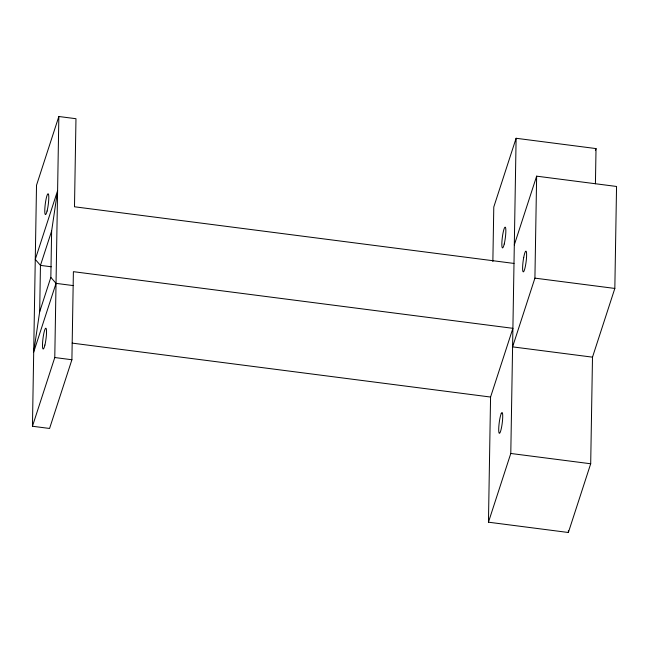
<?xml version="1.0" encoding="UTF-8"?>
<svg xmlns="http://www.w3.org/2000/svg" width="649" height="649" viewBox="0 0 649 649"><rect width="100%" height="100%" fill="white"/><g stroke="black" fill="none" stroke-linecap="round" stroke-linejoin="round"><path stroke-width="0.97" d="M514.308 244.892L536.642 176.163L616.55 186.466L614.83 288.44L592.496 357.161L590.695 463.767L568.37 532.496L488.454 522.194L490.571 397.042L512.897 328.321L73.394 271.671L71.901 359.741L49.575 428.462L32.45 426.255L36.522 185.233L58.848 116.504L75.974 118.71L74.489 206.78L514 263.429M51.628 231.028L50.841 277.374L56.033 283.37L33.699 352.091L39.678 311.739L40.457 265.384L51.628 231.028L57.599 190.668L35.273 259.389L40.457 265.384L51.222 266.771M32.45 426.255L54.776 357.534L58.848 116.504M492.859 261.506L493.784 207.007L516.109 138.278L596.025 148.58L595.425 183.781M488.454 522.194L510.787 453.473L516.109 138.278M592.496 357.161L512.588 346.866L534.914 278.137L536.642 176.163M568.37 532.496L568.402 530.468M39.678 311.739L50.841 277.374M595.401 150.487L596.025 148.58M534.914 278.137L614.83 288.44M56.033 283.37L73.159 285.576M72.185 343.118L490.571 397.042M54.776 357.534L71.901 359.741M510.787 453.473L590.695 463.767M523.727 257.385L523.289 259.989A10.473 1.517 -82.7 0 0 523.094 271.785L523.483 271.834A10.473 1.517 -82.7 0 0 525.495 265.644L525.933 263.04A10.473 1.517 -82.7 0 0 526.136 251.244L525.739 251.195A10.473 1.517 -82.7 0 0 523.727 257.385M47.077 211.022L46.55 212.807A10.473 1.517 -82.7 0 1 45.073 205.749A10.473 1.517 -82.7 0 1 48.472 194.197A10.473 1.517 -82.7 0 1 47.077 211.022M501.206 413.64L500.687 415.157A10.473 1.517 -82.7 0 0 498.716 428.746A10.473 1.517 -82.7 0 0 500.225 432.242L500.752 430.725A10.473 1.517 -82.7 0 0 502.715 417.137A10.473 1.517 -82.7 0 0 501.206 413.64M504.232 243.992A10.473 1.517 -82.7 0 0 505.368 227.264A10.473 1.517 -82.7 0 0 501.945 241.347A10.473 1.517 -82.7 0 0 504.232 243.992M44.903 345.049A10.473 1.517 -82.7 0 0 46.038 328.321A10.473 1.517 -82.7 0 0 42.607 342.404A10.473 1.517 -82.7 0 0 44.903 345.049"/></g></svg>
